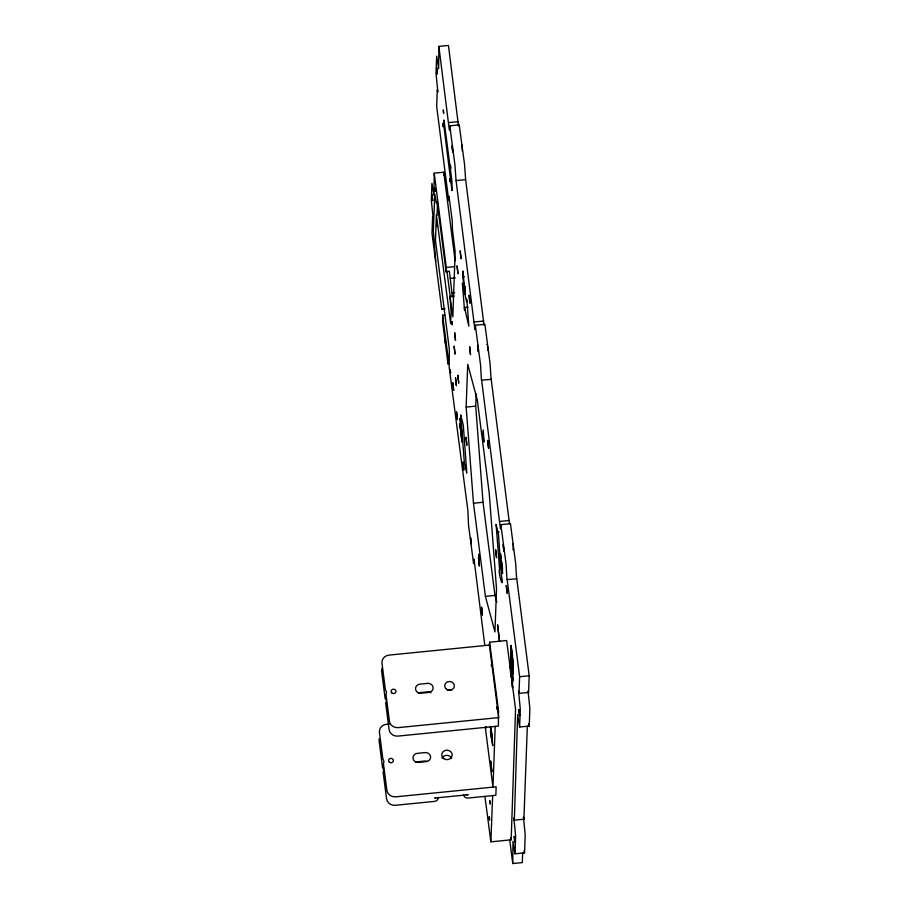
<?xml version="1.0" encoding="UTF-8"?>
<svg xmlns="http://www.w3.org/2000/svg" width="909" height="909" viewBox="0 0 909 909"><rect width="100%" height="100%" fill="white"/><g stroke="black" fill="none" stroke-linecap="round" stroke-linejoin="round"><path stroke-width="1.36" d="M484.031 325.331L465.624 179.618L456.068 180.573L474.828 328.876L475.021 329.592L475.339 325.217L484.895 324.274L490.099 363.827L491.076 379.405L481.429 380.121L480.531 364.782L475.339 325.217M486.406 726.655L486.281 727.882L486.02 726.905M487.19 344.92L487.258 344.193L487.417 344.772M481.611 380.007L500.37 528.311L500.564 529.027L500.882 524.663L510.449 523.709L515.642 563.273L516.63 578.84L506.983 579.556L506.086 564.216L500.882 524.663M491.178 379.053L509.472 523.732M455.364 277.893L450.262 278.393L452.387 297.016M455.136 260.883L443.774 172.233L434.218 173.176L433.968 195.469L431.934 183.266L431.321 200.503L433.15 217.955L433.116 218.819L432.616 216.558L432.002 233.238L441.763 309.378L444.49 309.105M458.488 125.885L448.444 45.45L438.877 46.404L438.638 68.686L436.684 56.142L435.979 73.163L437.808 91.173L437.774 92.036L437.286 89.775L436.672 106.455L448.751 200.73L448.989 196.378L452.205 220.444L452.466 229.738L455.159 251.85L452.83 316.866L450.012 296.47L454.102 296.061M436.627 226.477L436.774 222.307M437.036 215.376L437.49 202.877M443.672 175.005L443.774 172.233M450.262 278.393L449.33 271.143L446.126 271.905L446.296 267.462L434.218 173.176M450.012 296.47L451.08 312.162L450.659 323.706L436.354 214.694L435.491 240.646L449.319 349.226L449.194 367.395L467.93 510.915L468.51 525.038L473.589 563.603L473.907 559.24L474.339 561.546L484.781 645.242M462.783 276.825L462.988 271.041L464.783 291.119L464.965 286.199L465.226 288.255L465.01 294.232L462.783 276.825L464.374 276.666M466.147 407.084L467.726 364.248L477.27 399.801L489.201 492.928L496.53 589.066L494.951 631.903L485.395 596.349L473.475 503.234L466.147 407.084L475.714 406.141L476.168 393.699M489.406 645.31L489.599 642.209L506.643 640.504L515.562 709.077L511.176 839.802L490.871 841.859L484.929 796.5M492.655 795.602L490.871 841.859M495.2 726.405L492.973 787.126L485.281 727.155M510.21 668.774L510.324 665.445L512.619 687.636L512.437 686.181M510.54 666.229L511.165 676.273M510.79 659.559L511.54 671.478L511.71 666.808M510.858 657.548L511.028 652.878L511.79 664.809M511.108 650.878L511.278 646.208L512.028 658.127M511.472 673.478L511.972 682.557M511.653 674.933L511.949 683.227M511.903 668.251L512.653 680.182L512.824 675.512M511.972 666.252L512.142 661.582L512.903 673.512M512.221 659.582L512.392 654.912L513.153 666.831M512.415 686.852L512.585 682.182M522.675 852.869L522.311 862.596L512.756 863.55L512.994 841.268L514.948 853.812L524.561 852.824L525.209 835.28L523.47 816.918L523.902 819.225L514.346 820.179L513.858 817.907L515.653 836.235L515.005 853.778M514.346 820.179L517.653 714.485L519.607 727.041L529.231 726.041L529.879 708.497L528.049 691.045M516.721 578.488L529.186 675.762L528.572 692.442L519.005 693.397L519.618 676.716L507.165 579.442M523.902 819.225L527.334 726.189M441.763 309.378L445.058 308.73M459.261 125.226L464.544 164.381L465.624 179.618M456.068 180.573L454.864 164.359L449.796 125.828L449.535 130.101L449.046 127.805L438.877 46.404M491.36 666.07L491.314 664.536M512.733 543.912L512.96 544.207M519.607 727.041L520.312 709.452L518.573 691.09L519.005 693.397M511.108 839.836L510.676 837.53M448.637 122.613L458.204 121.658M449.796 125.828L459.352 124.874M446.296 267.462L454.489 266.644M452.114 292.903L454.67 292.653M464.522 307.492L468.828 326.149L466.953 300.606L466.635 299.186L466.635 301.765L462.329 283.119L464.522 310.083L464.522 307.492L468.101 307.14M442.649 315.173L448.376 359.816L448.035 364.168L442.592 321.627L442.649 315.173L444.774 314.957M474.18 321.991L483.747 321.036M473.475 503.234L483.031 502.279L494.962 595.395L496.791 602.235M499.734 521.425L509.29 520.471M501.836 567.807C494.507 564.955 505.574 596.77 501.336 575.079L498.496 534.719L496.053 524.391L496.712 532.106L499.098 531.867M485.395 596.349L494.962 595.395M519.618 676.716L529.186 675.762M389.268 724.019L386.473 724.291A8.022 7.295 2.1 0 0 379.439 732.336L382.871 759.095A4.818 4.375 2.1 0 1 383.439 763.605L386.87 790.364A8.022 7.295 2.1 0 0 395.767 796.818L496.155 786.808L495.848 795.284L468.044 798.057A4.011 3.647 2.1 0 1 463.601 794.83M462.238 150.951L462.238 148.258M529.163 726.086L528.731 723.78M489.599 642.209L498.507 710.781L498.393 726.086L398.006 736.097A8.022 7.295 2.1 0 1 389.109 729.643L385.677 702.884A4.818 4.375 2.1 0 0 386.007 701.987M524.504 852.858L524.073 850.551M487.701 349.976L487.849 350.556L487.701 346.84M496.78 709.168L496.78 706.816M513.153 548.854L513.403 549.99L513.153 545.48M462.056 146.622L461.715 144.781L461.715 146.849M528.447 691.567L528.572 692.442M510.369 670.899L511.142 676.944M446.933 270.996L450.5 298.845M446.126 271.905L437.524 204.855L436.899 202.003L436.354 202.934L434.797 194.174L433.332 230.681L435.752 261.337M509.722 839.927L512.756 863.55M490.542 726.802L491.962 737.869L490.849 726.382M490.326 726.745L491.917 739.199L490.496 731.211L490.621 733.699L492.746 745.687L491.065 726.575M502.166 565.977L500.961 562.978L500.507 553.876L501.132 558.183C500.382 552.24 500.404 565 501.654 561.626C502.359 563.035 502.859 574.988 501.825 568.852L502.529 573.659L502.302 565.818M496.712 532.106L499.45 568.045M475.714 406.141L483.031 502.279M430.923 692.84A5.011 4.556 2.1 0 0 427.23 691.874L419.663 692.624A5.011 4.556 2.1 0 0 418.39 692.908M385.995 700.089A4.818 4.375 2.1 0 0 385.098 698.373L381.666 671.626A8.022 7.295 2.1 0 1 382.28 667.888M447.444 690.272A4.818 4.375 2.1 0 1 451.125 690.34M441.99 758.129A5.215 4.738 2.1 0 1 451.625 758.322M466.112 794.432A4.011 3.647 2.1 0 0 468.169 794.716L434.707 798.057A4.011 3.647 2.1 0 0 435.718 797.829M438.104 797.363A4.011 3.647 2.1 0 1 434.582 801.386L395.46 805.294A8.022 7.295 2.1 0 1 386.564 798.829L383.132 772.082A4.818 4.375 2.1 0 0 382.553 767.571L379.121 740.812A8.022 7.295 2.1 0 1 379.155 738.915M415.845 762.094A5.011 4.556 2.1 0 1 417.117 761.822L424.685 761.06A5.011 4.556 2.1 0 1 427.253 761.424M431.991 194.503L432.661 200.582L431.991 194.503M433.104 236.283L433.434 239.317L433.104 236.283M434.866 188.243L435.195 191.276L434.866 188.243M436.661 67.732L437.331 73.811L436.661 67.732M442.808 123.533L443.149 126.567L442.808 123.533M443.297 110.182L443.637 113.227L443.297 110.182M443.717 124.999L451.978 190.617L451.966 181.289L443.978 119.977L443.717 124.999M449.875 178.641L450.205 181.686L449.875 178.641M450.194 369.724L450.523 372.77L450.194 369.724M450.364 165.302L450.694 168.335L450.364 165.302M451.955 321.684L452.296 324.718L451.955 321.684M452.08 146.008L452.75 152.098L452.08 146.008M452.818 382.825L453.659 390.416L452.818 382.825M454.159 346.329L455 353.931L454.159 346.329M454.659 332.774L455.5 340.375L454.659 332.774M455.523 378.008L456.363 385.609L455.523 378.008M456.534 411.834L457.375 419.424L456.534 411.834M457.113 266.053L457.954 273.654L457.113 266.053M457.875 375.337L458.715 382.939L457.875 375.337M460.193 250.998L461.033 258.599L460.193 250.998M460.772 415.163L464.363 462.886L466.806 473.214L463.306 425.151L460.772 415.163M462.988 462.238L463.829 469.839L462.988 462.238M466.022 437.456L466.862 445.058L466.022 437.456M469.124 295.425L469.964 303.027L469.124 295.425M469.68 346.943L470.51 354.544L469.68 346.943M470.555 537.594L471.226 543.673L470.555 537.594M477.623 345.431L478.293 351.51L477.623 345.431M478.52 558.512L479.35 566.114L478.759 554.16L478.52 558.512M481.577 607.28L482.406 614.882L481.577 607.28M483.077 434.4L483.918 442.001L483.315 430.048L483.077 434.4M487.713 440.467L488.542 448.069L487.713 440.467M489.258 816.861L489.587 819.907L489.258 816.861M489.849 800.852L490.178 803.897L489.849 800.852M490.724 761.242L491.849 771.502L490.724 761.242M495.689 550.002L496.53 557.603L495.689 550.002M497.598 624.994L499.541 641.299L497.598 624.994M503.177 544.866L503.836 550.945L503.177 544.866M506.29 585.51L507.12 593.111L506.29 585.51M514.233 836.428L514.892 842.507L514.233 836.428M518.891 709.645L519.562 715.724L518.891 709.645M445.012 338.08L445.717 344.261L445.012 338.08M459.829 423.639L462.022 442.092L460.306 427.423L462.215 436.809L462.249 435.706L460.022 418.356L461.738 433.014L459.829 423.639M510.574 658.775L512.869 680.966L510.574 658.775M510.824 652.094L513.108 674.285L510.824 652.094M511.063 645.424L513.358 667.615L511.063 645.424M489.406 645.095L389.018 655.105A8.022 7.295 2.1 0 0 381.985 663.15L385.416 689.897A4.818 4.375 2.1 0 1 385.984 694.419L389.416 721.167A8.022 7.295 2.1 0 0 398.312 727.62L498.7 717.61L489.406 645.095M427.548 683.398L419.981 684.147A5.011 4.556 2.1 0 0 415.572 689.181A5.011 4.556 2.1 0 0 421.14 693.215L428.707 692.465A5.011 4.556 2.1 0 0 433.104 687.431A5.011 4.556 2.1 0 0 427.548 683.398M425.003 752.584L417.436 753.345A5.011 4.556 2.1 0 0 413.027 758.367A5.011 4.556 2.1 0 0 418.594 762.412L426.162 761.651A5.011 4.556 2.1 0 0 430.559 756.629A5.011 4.556 2.1 0 0 425.003 752.584M392.029 693.078A2.409 2.193 2.1 0 0 395.904 691.704A2.409 2.193 2.1 0 0 392.643 689.34A2.409 2.193 2.1 0 0 392.029 693.078M446.546 689.295A4.818 4.375 2.1 0 0 454.295 686.545A4.818 4.375 2.1 0 0 447.762 681.795A4.818 4.375 2.1 0 0 446.546 689.295M443.728 758.606A5.215 4.738 2.1 0 0 452.125 755.629A5.215 4.738 2.1 0 0 445.046 750.482A5.215 4.738 2.1 0 0 443.728 758.606M389.484 762.276A2.409 2.193 2.1 0 0 393.358 760.901A2.409 2.193 2.1 0 0 390.097 758.526A2.409 2.193 2.1 0 0 389.484 762.276"/></g></svg>
